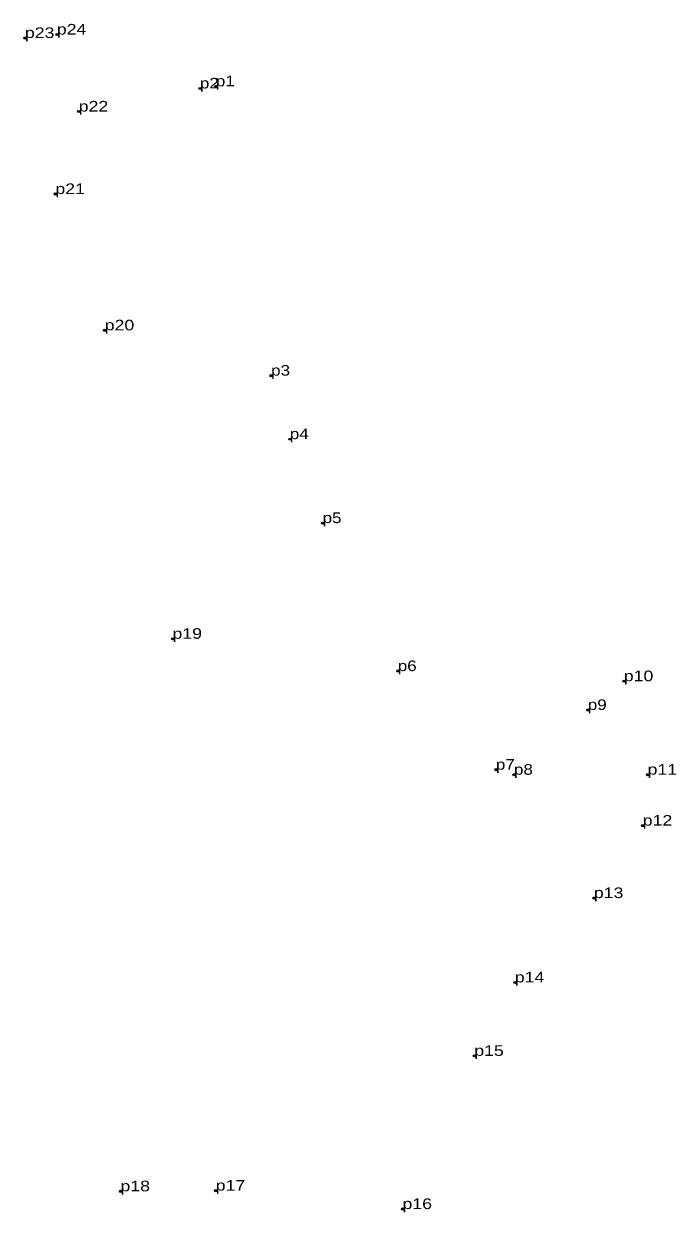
# Model space of a CAD drawing. Header units: metres. Extents: x 535752 to 552291, y 1835280 to 1841356.
# Drawn here: x 549347 to 549457.8, y 1840535.2 to 1840736.9 of the extents above; entities that cross this region are included whole.
import ezdxf

# ---------------------------------------------------------------- set-up
doc = ezdxf.new("R2010")
doc.units = ezdxf.units.M
doc.header["$LTSCALE"] = 0.72
doc.header["$PDMODE"] = 32
doc.header["$PDSIZE"] = 0.36
doc.layers.add('12', color=7, linetype='Continuous')
doc.layers.add('7', color=7, linetype='Continuous')

msp = doc.modelspace()

# ---------------------------------------------------------------- linework, layer by layer
at = {"layer": '7'}
for p in [(549352.58, 1840735.09), (549347.15, 1840734.5), (549376.87, 1840725.94), (549379.59, 1840726.3), (549356.3, 1840722.02), (549352.34, 1840708.01), (549360.72, 1840684.87), (549388.97, 1840677.17), (549392.15, 1840666.4), (549397.73, 1840652.15), (549372.22, 1840632.51), (549410.49, 1840627.03), (549448.87, 1840625.31), (549442.76, 1840620.42), (549427.15, 1840610.28), (549430.22, 1840609.43), (549452.91, 1840609.43), (549452.09, 1840600.79), (549443.79, 1840588.49), (549430.36, 1840574.17), (549423.48, 1840561.7), (549363.39, 1840538.71), (549379.57, 1840538.82), (549411.29, 1840535.7)]:
    msp.add_point(p, dxfattribs=at)

# ---------------------------------------------------------------- texts
at = {"layer": '12'}
for s, width, p in [('p23', 1.25, (549347.16, 1840734.5)), ('p24', 1.25, (549352.58, 1840735.09)), ('p2', 1.2, (549376.88, 1840725.94)), ('p1', 1.2, (549379.59, 1840726.3)), ('p22', 1.25, (549356.3, 1840722.02)), ('p21', 1.25, (549352.34, 1840708.01)), ('p20', 1.25, (549360.72, 1840684.87)), ('p3', 1.2, (549388.98, 1840677.18)), ('p4', 1.2, (549392.15, 1840666.4)), ('p5', 1.2, (549397.73, 1840652.15)), ('p19', 1.25, (549372.22, 1840632.51)), ('p6', 1.2, (549410.49, 1840627.02)), ('p10', 1.25, (549448.87, 1840625.31)), ('p9', 1.2, (549442.76, 1840620.42)), ('p7', 1.2, (549427.15, 1840610.28)), ('p8', 1.2, (549430.22, 1840609.43)), ('p11', 1.25, (549452.91, 1840609.44)), ('p12', 1.25, (549452.09, 1840600.79)), ('p13', 1.25, (549443.79, 1840588.49)), ('p14', 1.25, (549430.36, 1840574.17)), ('p15', 1.25, (549423.48, 1840561.7)), ('p18', 1.25, (549363.39, 1840538.71)), ('p17', 1.25, (549379.57, 1840538.82)), ('p16', 1.25, (549411.29, 1840535.7))]:
    msp.add_text(s, height=1.8, dxfattribs=dict(at, width=width)).set_placement(p)

doc.saveas('drawing.dxf')
